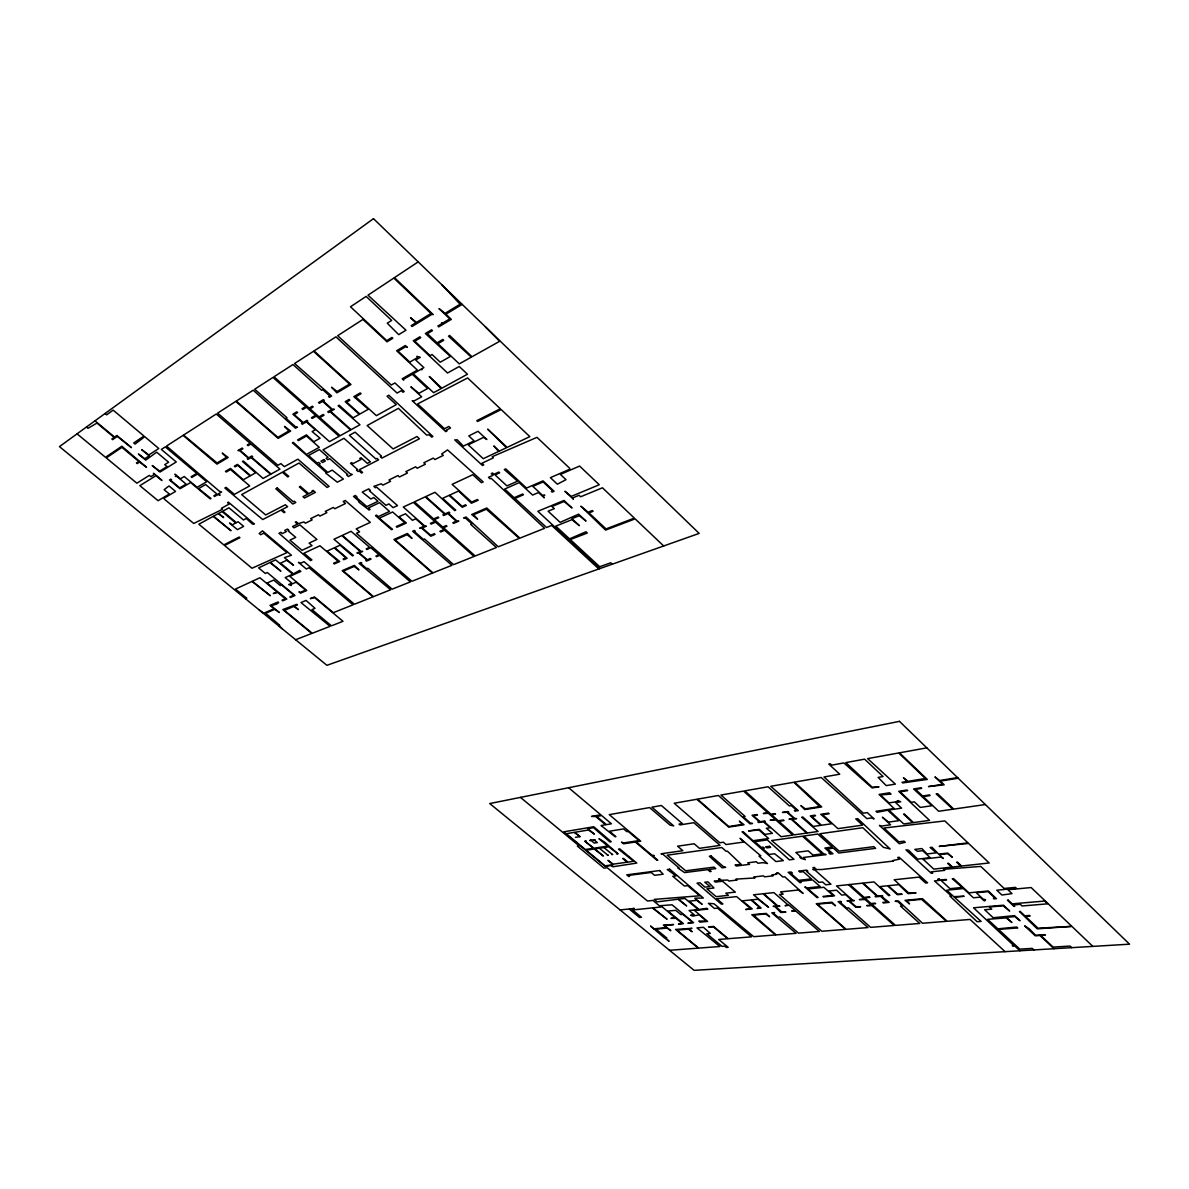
<?xml version="1.0" encoding="UTF-8"?>
<svg xmlns="http://www.w3.org/2000/svg" width="1189" height="1189" viewBox="0 0 1189 1189"><rect width="100%" height="100%" fill="white"/><g stroke="black" fill="none" stroke-linecap="round" stroke-linejoin="round"><path stroke-width="1.5" d="M418.201 261.877L394.451 277.632L433.197 314.595L431.86 314.372L412.078 326.485L411.186 325.652L415.868 322.769L410.517 317.716L416.507 322.382L430.968 313.51L393.812 278.063L367.995 295.184L405.984 330.215L398.716 334.659L387.257 323.185L391.657 320.421L366.123 296.418L350.487 306.777L386.767 340.619L391.88 337.483L392.756 338.3L387.034 341.823L362.987 319.395L337.691 335.699L391.285 385.028L394.897 382.962L404.201 391.538L402.982 392.221L401.302 390.661L397.081 393.054L335.937 336.829L314.045 350.948L350.963 384.523L336.888 392.875L331.582 387.257L337.156 391.463L349.551 384.092L313.48 351.305L294.59 363.492L331.627 396.011L329.427 397.319L328.595 396.561L329.695 395.907L322.754 389.665L321.669 390.334L292.984 364.533L274.005 376.764L309.199 408.109L312.38 406.222L313.212 406.95L310.017 408.853L319.053 416.893L323.185 414.471L324.017 415.214L319.871 417.621L340.188 435.724L350.532 429.987L330.081 411.676L328.595 412.538L327.778 411.81L331.716 409.521L322.605 401.362L319.365 403.294L318.548 402.551L323.408 399.653L324.24 400.396L323.155 401.035L332.251 409.194L334.302 409.224L330.631 411.364L351.082 429.69L359.955 424.77L338.152 405.776L339.118 405.211L353.133 417.829L359.286 414.352L345.226 401.659L349.001 399.459L349.834 400.203L346.608 402.075L359.851 414.04L368.367 409.239L353.802 396.665L360.208 392.935L361.055 393.693L355.63 396.844L376.378 415.66L396.249 404.646L387.049 396.219L388.833 395.209L432.93 436.497L431.726 437.121L429.274 434.877L426.643 435.055L398.404 408.347L367.148 425.543L393.098 448.937L417.012 436.541L419.449 438.771L381.937 458.107L380.346 456.665L381.461 456.1L355.095 432.172L349.403 435.308L375.887 458.969L377.002 458.404L378.592 459.831L359.45 469.685L362.6 472.479L361.53 473.029L359.167 470.933L358.097 471.483L356.522 470.101L357.592 469.551L350.487 463.264L351.691 462.625L352.88 463.68L360.98 459.444L359.777 458.374L361.01 457.735L367.356 463.383L370.373 461.822L343.963 438.295L322.992 449.843L349.863 473.534L352.226 474.5L348.362 476.492L346.802 475.11L347.753 474.619L329.65 458.672L327.688 459.727L326.113 458.33L328.06 457.275L319.321 449.576L308.531 455.536L317.225 463.145L318.622 462.387L320.198 463.769L318.786 464.527L327.807 472.419L332.207 470.116L343.383 479.063L337.304 482.184L325.623 473.029L326.395 472.627L292.42 442.873L293.311 442.367L306.45 454.436L319.276 447.317L306.465 436.006L298.409 440.614L297.607 439.915L306.435 434.862L313.807 441.743L320.064 438.221L312.142 431.592L315.278 429.794L306.346 421.887L302.318 424.25L301.516 423.522L302.675 422.838L292.895 414.188L296.774 411.87L297.592 412.598L294.233 414.604L303.195 422.541L306.97 420.326L307.788 421.055L306.866 421.59L329.502 441.639L339.118 436.318L316.348 416.046L312.246 418.439L311.429 417.725L315.531 415.318L306.494 407.277L302.809 409.477L301.991 408.748L305.662 406.549L272.965 377.433L254.684 389.219L286.995 417.725L285.984 418.335L295.719 426.91L297.428 427.104L295.511 428.233L253.183 390.185L236.299 401.079L277.854 437.374L288.853 430.938L284.513 426.39L290.666 431.057L278.152 438.369L235.808 401.377L217.617 413.118L277.899 465.271L280.857 463.621L284.364 466.668L297.889 459.177L329.1 486.405L327.064 487.445L299.034 463.026L283.309 471.676L288.749 476.373L287.768 476.908L282.343 472.211L241.649 494.594L265.682 514.956L285.36 504.76L287.634 506.707L281.986 509.605L284.988 512.177L284.052 512.652L281.05 510.096L262.71 519.548L224.855 488.01L226.073 487.327L234.396 494.371L249.675 485.9L230.488 469.551L226.222 472.018L225.449 471.364L230.503 468.436L243.24 479.776L250.106 475.912L237.741 465.33L235.125 466.861L234.337 466.192L237.414 464.409L250.567 475.645L255.665 472.776L242.467 461.466L243.269 460.99L263.081 478.468L270.616 474.292L251.147 457.542L247.996 459.37L247.223 458.701L248.263 458.092L239.643 450.676L237.919 450.542L242.11 448.06L242.898 448.729L240.104 450.393L248.724 457.824L251.89 455.982L252.677 456.65L251.622 457.26L271.092 474.025L279.95 469.12L250.894 443.987L248.055 445.667L247.267 444.983L250.091 443.304L216.235 414.01L183.552 435.085L217.082 462.952L226.49 457.349L222.254 453.083L228.169 457.483L216.963 464.141L183.106 435.367L166.519 446.053L219.296 491.161L221.57 492.008L218.419 493.777L220.114 495.204L217.929 494.579L214.585 496.452L213.842 495.828L216.963 494.074L205.623 484.532L198.608 488.605L210.958 498.503L210.215 498.919L190.626 482.511L180.044 488.768L169.492 479.955L170.815 479.152L171.573 479.791L170.651 480.341L179.702 487.891L186.108 484.101L177.012 476.492L175.333 476.417L176.254 475.853L174.961 474.173L180.475 478.781L184.221 476.521L197.092 487.327L206.678 481.753L197.523 474.039L191.905 477.398L191.132 476.759L196.765 473.4L165.271 446.871L161.332 449.412L176.254 461.956L160.01 472.048L152.192 465.538L159.653 471.171L167.025 466.578L164.736 464.646L168.6 462.224L156.651 452.192L145.697 460.113L138.4 454.02L144.761 458.731L149.175 455.877L141.64 449.591L148.803 454.971L158.791 448.506L144.761 436.705L135.056 444.077L133.703 442.947L143.973 436.051L113.148 410.131L106.638 414.842L105.048 413.519M441.714 284.602L460.098 304.206L445.058 313.346L438.994 308.59L449.739 318.89L442.338 323.334L441.669 322.695L441.669 323.735L437.849 326.039L438.726 326.886L451.315 319.351L445.949 314.193L462.164 304.384M485.484 326.916L499.633 341.302L471.988 356.759L449.635 335.461L448.461 336.145L471.32 357.146L459.266 363.879L437.938 343.666L443.705 340.292L442.813 339.46L437.062 342.833L427.386 333.678L432.454 330.631L431.562 329.799L425.35 333.529L450.378 356.447L440.242 362.214L432.083 354.53L430.15 355.66L414.798 341.213L420.728 337.661L419.851 336.829L413.282 340.767L447.554 373.004L459.251 366.48L467.44 374.223L441.832 388.223L429.274 376.497L441.193 388.58L433.569 392.682L413.207 373.747L420.713 369.452L421.991 369.69L421.352 369.095L423.879 367.639L415.689 359.985L420.267 357.309L416.893 356.314L417.339 357.696L409.804 362.11L398.107 351.201L405.612 346.712L407.322 347.351L405.36 345.523L396.621 350.755L417.354 370.091L402.179 378.786L403.68 380.168L403.651 379.217L412.271 374.282L427.594 388.521L418.9 393.336L410.889 386.841L421.649 396.799L414.277 400.842L412.226 400.738L445.741 431.622L446.975 430.983L446.157 430.225L450.512 428.01L448.862 426.479L444.508 428.709L417.636 403.933L467.619 377.953L500.331 408.763L476.819 420.668L477.636 421.441L501.163 409.551L529.833 436.631L507.153 447.376L487.668 429.17L506.499 447.688L499.306 451.092L493.807 445.979L498.652 451.404L483.254 458.701L468.273 444.864L483.566 437.359L486.866 439.514L478.037 431.31L468.778 435.917L474.099 440.837L463.383 446.113L457.26 439.811L454.733 439.915L482.496 465.493L483.76 464.899L481.946 463.234L493.376 457.854L492.172 456.739L536.982 437.344L569.576 468.184L569.947 469.135L550.388 477.651L557.373 484.205L565.994 479.687L560.391 474.411L579.593 466.058L599.256 484.755L571.314 496.363L564.909 491.265L573.395 499.231L572.89 497.834L579.073 495.278L580.648 496.764L602.451 487.787L634.346 518.107L606.018 528.912L588.956 512.905L593.103 511.27L592.315 510.527L588.183 512.177L580.856 506.217L605.573 530.101L635.119 518.85L663.67 545.974M245.633 598.855L246.822 598.335L235.467 589.045L251.934 581.451L270.379 595.734L252.35 581.258L259.93 577.765L277.052 591.914L273.307 593.564L277.75 592.494L285.36 598.81L282.031 600.237L282.714 600.817L286.817 599.048L267.02 583.071L273.678 580.054L280.277 585.538L281.57 584.958L293.861 595.154L289.819 596.893L290.502 597.473L294.991 595.54L267.302 572.548L265.31 573.47L258.608 567.881L269.903 562.56L280.842 571.121L270.334 562.352L275.61 559.87L292.732 574.183L285.182 577.586L291.87 583.16L288.674 584.572L291.246 585.449L290.8 584.527L296.135 582.179L305.603 590.086L300.252 592.404L298.944 591.854L300.505 593.162L306.762 590.487L289.863 576.383L300.862 571.433L299.613 570.393L293.401 573.886L280.574 563.155L286.831 560.242L293.549 565.295L284.394 557.611L291.439 555.263L262.457 530.859L259.202 533.489L260.659 534.723L263.78 533.162L286.921 552.647L251.994 568.238L224.543 545.498L239.91 537.681L239.182 537.071L223.814 544.904L198.831 524.2L213.173 516.398L231.023 530.71L213.604 516.16L218.256 513.633L223.666 517.572L218.672 513.41L222.09 511.552L235.764 522.997L232.316 524.81L229.492 523.041L237.384 529.64L243.656 526.385L238.142 521.748L236.388 522.67L222.715 511.211L228.972 507.792L243.448 519.965L246.316 518.463L252.41 524.052L254.372 524.037L228.377 502.159L227.515 502.635L229.195 504.062L221.436 508.312L222.551 509.234L193.733 523.472L164.305 499.127L164.112 498.191L175.556 491.414L168.987 485.959L164.127 489.69L169.358 494.029L158.092 500.703L139.856 485.662L155.952 475.689C172.955 489.675 148.149 468.169 154.436 474.426L150.84 476.655L149.338 475.392L136.869 483.195L106.267 457.928L121.917 447.361L138.816 461.436L136.453 462.967L137.225 463.591L139.589 462.075L146.47 467.218L121.828 446.261L105.494 457.304L77.062 433.836M259.291 610.031L263.735 613.197L274.139 608.768L270.037 605.394L277.973 601.991L278.657 602.555L276.725 604.027L271.151 605.781L279.341 612.513L274.822 609.333L265.652 613.227L279.757 625.28L278.925 625.622L282.254 628.803M295.615 639.727L311.786 633.44L282.819 609.571L296.804 604.324L297.488 604.889L294.337 606.227L298.454 609.63L293.891 606.405L284.439 610.373L312.231 633.276L330.081 626.335L300.966 602.57L306.049 600.43L315.055 608.337L311.934 609.615L331.434 625.815L342.997 621.312L314.684 597.681L310.284 598.647L314.446 596.908L333.321 612.677L353.059 604.8L309.081 567.748L306.331 568.981L298.454 562.352L300.802 563.14L304.012 561.669L354.471 604.235L373.004 596.819L342.224 570.661L354.381 565.384L358.944 569.917L354.114 566.44L343.428 571.062L373.495 596.625L390.631 589.789L359.063 563.363L361.04 562.501L361.768 563.125L360.772 563.556L366.792 568.699L367.787 568.283L392.147 589.179L410.368 581.897L379.692 555.367L376.631 556.69L375.887 556.066L378.964 554.728L370.864 547.743L366.925 549.481L366.197 548.842L369.63 547.326L351.082 531.305L342.328 535.377L360.772 551.25L362.645 551.384L359.256 552.885L367.282 559.796L370.314 558.488L371.042 559.112L366.509 561.074L365.781 560.45L366.792 560.004L358.751 553.108L356.893 552.974L360.267 551.473L341.838 535.6L333.96 539.271L353.415 555.471L352.538 555.858L340.099 545.171L334.718 547.639L347.129 558.25L343.844 559.707L343.116 559.083L345.925 557.834L334.243 547.861L327.005 551.161L339.712 561.535L334.317 563.928L333.589 563.304L338.152 561.282L319.945 545.781L303.968 553.212L311.919 559.93L310.522 560.569L278.954 533.281L280.901 532.315L282.373 533.564L286.281 531.646L284.795 530.398L287.456 529.075L288.927 530.339L288.006 530.784L295.734 537.354L289.953 540.133L301.991 550.314L312.038 545.617L309.11 543.12L316.943 539.434L299.925 524.914L294.055 527.812L292.568 526.549L297.503 524.111L295.258 522.209L296.21 521.733L298.439 523.65L303.953 521.956L305.41 523.205L312.142 519.905L310.656 518.627L318.444 514.792L319.915 516.071L326.826 512.682L325.325 511.389L333.321 507.45L334.808 508.743L345.479 503.497L343.205 501.505L345.256 500.495L370.314 522.357L356.21 528.927L359.568 531.84L356.462 533.267L411.944 581.272L432.41 573.098L393.931 539.494L407.47 533.519L412.033 538.424L406.995 534.723L395.209 539.91L432.945 572.875L451.909 565.31L412.642 531.245L414.411 530.457L415.169 531.126L414.352 531.483L423.358 539.42L424.458 538.944L453.589 564.641L474.069 556.452L444.641 530.264L440.658 531.973L439.9 531.305L443.883 529.595L435.531 522.164L431.146 524.081L430.388 523.413L434.773 521.481L413.311 502.382L403.294 507.034L424.651 525.939L426.375 526.192L422.348 527.961L430.641 535.303L434.267 533.727L435.025 534.396L430.834 536.209L421.783 528.213L419.643 528.154L424.087 526.192L415.734 518.79L412.42 520.292L405.464 513.767L398.895 516.769L406.385 523.011L397.037 527.217L396.279 526.564L404.81 522.714L392.638 511.983L379.246 518.211L392.474 529.268L391.538 529.685L375.501 515.64L376.556 515.134L378.265 516.635L389.487 511.404L379.544 502.635L368.367 507.971L370.091 509.472L369.036 509.977L358.885 502.159L359.673 501.773L353.534 496.393L355.392 495.486L356.923 496.824L356.12 497.225L366.851 506.633L377.998 501.282L373.777 497.552L370.834 498.979L362.229 492.097L368.724 488.887L370.284 490.254L369.348 490.715L385.92 505.325L388.892 503.913L393.113 507.644L397.483 505.593L376.616 487.133L375.397 487.728L373.836 486.36L381.297 483.774L382.843 485.142L390.557 481.352L388.996 479.955L397.929 475.555L399.489 476.952L407.426 473.044L405.85 471.632L415.63 466.816L417.205 468.243L425.38 464.215L423.804 462.774L433.272 458.107L434.862 459.548L443.289 455.417L441.684 453.945L447.554 449.903L483.21 481.931L481.5 482.719L472.791 474.723L452.117 484.339L471.676 502.07L477.428 499.514L478.216 500.227L471.394 503.244L458.582 491.012L449.665 495.1L462.09 506.321L465.508 504.805L466.281 505.503L462.268 507.272L449.07 495.367L442.605 498.325L455.759 510.155L454.733 510.616L435.011 492.291L425.781 496.571L445.087 513.856L448.996 512.117L449.769 512.816L448.461 513.395L456.888 520.945L458.82 521.124L453.574 523.398L452.816 522.714L456.294 521.198L447.881 513.648L443.675 515.506L442.917 514.822L444.508 514.109L425.216 496.839L414.441 501.847L433.628 518.939L438.042 516.977L438.8 517.661L434.386 519.623L442.754 527.069L446.187 525.583L446.945 526.266L443.512 527.753L475.214 555.991L496.422 547.52L470.74 524.423L471.929 523.918L465.583 518.196L463.636 518.018L465.999 516.992L498.236 546.806L519.296 538.394L486.316 509.219L473.608 514.718L477.621 519.147L471.647 514.54L486.762 507.985L519.92 538.141L544.607 528.288L491.206 478.305L490.091 478.795L488.501 477.339L493.078 475.243L491.295 473.594L492.558 473.014L493.94 474.292L498.845 472.048L499.633 472.791L495.025 474.901L506.93 485.885L517.542 481.173L504.299 469.551L505.786 468.867L526.489 488.07L543.001 480.876L554.104 491.265L552.142 492.097L551.354 491.354L552.647 490.804L543.12 481.917L532.85 486.375L542.333 495.189L544.815 495.204L543.12 495.932L544.22 497.849L538.513 492.543L532.613 495.07L519.147 482.645L504.701 489.036L514.124 497.715L522.64 494.044L523.413 494.773L514.956 498.429L546.539 527.5L551.681 525.449L598.825 568.951M926.826 747.851L899.493 752.83L927.286 779.434L902.674 782.927L902.035 782.317L907.281 781.455L903.417 777.799L908.054 781.322L925.369 778.483L898.691 752.964L867.658 758.612L895.362 784.116L886.206 785.617L878.136 777.398L883.07 776.551L864.626 759.162L845.869 762.58L872.206 787.207L879.028 786.791L872.102 787.935L843.863 762.937L831.706 765.151L830.249 763.799L828.792 764.066L839.716 774.202L824.022 776.967L863.273 813.187L867.257 812.592L874.078 818.894L871.388 817.958L866.87 818.626L821.168 777.472L794.534 782.139L821.718 806.915L804.715 809.575L800.881 805.577L805.28 808.832L819.711 806.558L793.836 782.258L770.769 786.301L798.28 810.586L795.084 811.091L794.46 810.541L796.481 810.214L791.339 805.592L789.333 805.904L768.094 786.776L744.804 790.863L770.977 814.227L774.901 813.618L775.51 814.168L771.602 814.777L778.319 820.782L783.402 820.009L784.012 820.559L778.929 821.331L794.103 834.871L806.662 833.088L791.443 819.429L789.006 819.162L793.821 818.418L787.059 812.355L782.466 812.429L788.114 811.537L788.723 812.087L787.727 812.25L794.49 818.329L796.6 818.641L792.112 819.325L807.331 832.999L818.077 831.468L801.683 817.229L802.872 817.051L813.276 826.429L820.737 825.344L810.304 815.907L814.911 815.208L815.535 815.773L811.611 816.367L821.421 825.24L831.72 823.739L820.752 814.316L828.54 813.127L829.149 813.692L822.58 814.688L837.918 828.644L862.545 825.151L855.768 818.924L857.73 818.641L890.16 849.005L883.442 847.326L862.857 827.707L819.83 833.757L839.107 851.116L873.796 846.672L875.609 848.322L838.691 853.018L833.474 848.143L827.41 848.931L832.954 853.747L830.085 854.103L828.896 853.033L830.249 852.87L824.869 848.039L832.27 847.058L817.809 834.039L803.764 836.001L823.561 853.717L826.073 854.609L803.051 857.537L805.414 859.632L801.089 858.384L799.915 857.343L801.163 857.18L795.842 852.454L808.208 850.834L812.964 855.069L822.223 853.88L802.441 836.194L771.646 840.519L794.014 859.275L789.347 859.87L767.277 839.91L754.718 841.678L761.257 847.43L763.16 847.163L764.334 848.203L762.446 848.47L769.238 854.445L774.574 853.732L783.328 860.628L775.927 861.564L742.099 831.884L743.184 831.72L752.905 840.727L768.614 838.498L758.998 829.996L748.49 830.933L759.34 829.327L764.75 834.425L772.404 833.311L766.34 828.287L770.19 827.707L763.516 821.777L758.552 822.535L757.958 822L759.385 821.777L752.072 815.297L756.858 814.539L757.482 815.089L753.321 815.743L760.024 821.688L764.676 820.975L765.285 821.51L764.155 821.688L781.099 836.714L792.795 835.064L775.793 819.905L770.16 820.128L775.183 819.355L768.451 813.35L763.308 813.514L767.841 812.8L743.511 791.086L720.935 795.055L745.102 816.412L743.199 816.709L750.497 823.145L752.533 823.472L750.006 823.858L718.424 795.486L697.497 799.157L728.723 826.504L742.337 824.408L739.335 821.109L744.032 824.765L728.708 827.113L696.888 799.261L674.193 803.244L719.746 842.748L723.402 842.228L726.063 844.532L743.63 842.05L740.063 838.304L760.826 855.842L758.968 856.095L767.47 863.511L762.922 862.634L758.017 863.259L756.263 861.728L747.747 862.828L749.486 864.344L736.288 866.023L735.129 865.012L741.104 864.254L727.386 851.175L726.197 851.339L721.782 847.519L667.237 855.188L685.637 870.779L714.009 867.138L715.748 868.624L708.822 869.501L711.126 871.463L709.982 871.611L707.678 869.649L684.567 872.592L677.998 868.133L679.142 867.985L663.031 854.356L661.025 853.776L682.828 850.685L677.581 846.196L694.168 843.774L699.459 848.322L720.029 845.394L693.811 822.699L679.974 824.913L679.068 824.14L682.367 823.605L661.366 805.503L651.899 807.168L673.717 825.909L670.046 825.107L649.61 807.569L609.273 814.643L640.722 841.188L636.115 841.901L651.765 855.099L654.232 855.604L652.627 855.827L657.814 860.197L656.997 860.301L635.312 842.02L623.541 843.818L621.505 842.124L623.467 842.971L639.028 840.578L628.193 831.423L626.841 831.646L623.601 828.911L609.467 831.215L615.902 836.625L615.099 836.744L601.991 826.266L601.099 825.523L605.587 824.78L595.838 816.575L591.528 816.427L599.702 814.985L600.594 815.743L596.625 816.442L606.375 824.646L611.428 823.784L568.624 787.727M579.459 836.699L575.476 837.353M957.546 777.606L939.637 780.489L934.97 776.907L942.684 784.324L928.505 786.583L944.14 784.814L940.276 781.114L958.185 778.23M585.449 841.173L586.326 841.143L585.568 841.277M590.918 840.311L589.759 840.489L591.037 840.4M593.995 839.82L595.109 839.746L594.099 839.91M608.292 855.173L607.445 855.292M617.136 853.88L616.452 853.97M985.354 804.537L953.697 809.1L937.556 793.687L936.174 793.895L952.894 809.204L938.671 811.255L923.229 796.6L930.08 795.545L929.456 794.936L922.59 795.991L915.589 789.347L921.653 788.381L921.014 787.772L913.583 788.961L931.923 805.711L920.271 807.42L914.356 801.847L911.279 802.307L900.132 791.8L907.638 790.611L906.999 790.016L898.735 791.324L929.53 820.365L913.509 822.595L904.353 814.004L903.595 814.123L912.751 822.699L903.744 823.947L888.837 810.051L901.589 808.148L895.614 802.56L900.727 801.772L897.992 800.643L897.234 800.762L898.022 801.505L888.971 802.887L880.455 794.921L891.037 794.118L889.61 792.781L879.087 794.445L894.187 808.565L876.011 811.284L877.11 812.295L887.722 810.214L898.914 820.648L888.54 822.119L882.387 817.2L890.576 824.794L881.792 826.028L879.414 825.374L899.27 843.729L905.275 842.317L904.056 841.188L898.914 841.857L883.947 828.02L944.824 820.93L989.189 862.976L961.604 866.023L957.413 862.084L956.655 862.174L960.846 866.097L952.478 867.034L948.436 863.259L947.692 863.348L951.72 867.108L933.766 869.1L923.021 859.142L940.93 857.046L943.338 858.503L939.28 854.698L947.618 853.717L952.3 857.299L947.767 853.063L938.671 854.133L932.013 847.281L930.095 847.519L936.412 852.825L927.034 853.94L921.861 848.545L914.817 849.407L917.477 851.309L922.679 850.67L930.199 857.67L917.626 859.142L908.559 850.18L905.929 849.867L931.21 873.216L932.681 873.053L931.344 871.819L944.705 870.363L943.516 869.263L980.791 866.424L1004.14 888.451L1015.376 887.38L1016.372 888.332L996.768 890.189L1001.896 895.02L1012.002 893.623L1007.886 889.744L1031.145 887.544L1092.854 946.399M620.078 909.927L634.317 908.426L629.516 909.303L639.489 917.462L641.495 917.269L632.593 909.971L652.33 907.906L667.074 919.231L652.85 907.846L662.154 906.865L675.486 917.923L670.938 918.354L676.036 918.369L681.981 923.288L678.473 924.121L683.437 923.66L667.861 911.116L675.738 910.313L680.866 914.564L682.976 914.356L692.533 922.307L687.911 923.244L693.603 922.709L672.067 904.799L659.375 905.78L652.924 900.415L647.485 901.024L607.222 867.732L604.057 868.163L577.364 846.122L579.117 845.855L520.455 797.388M669.541 950.293L698.24 948.138L675.545 929.426L691.998 928.327L688.981 929.085L692.191 931.76L688.446 929.129L677.002 930.155L698.76 948.094L719.88 946.518L697.022 927.881L703.427 927.316L710.294 933.41L706.816 933.707L722.02 946.355L724.74 946.162L726.301 947.455L728.144 947.321L718.706 939.459L727.683 938.745L713.534 926.93L708.54 926.87L713.549 926.424L728.233 938.701L751.507 936.858L717.487 908.143L714.426 908.455L708.347 903.313L714.009 903.774L753.752 936.679L775.51 934.94L751.79 914.742L766.177 913.39L769.625 916.749L765.716 913.955L753.484 915.099L776.09 934.896L796.08 933.306L771.78 912.855L774.589 912.587L773.37 913.241L777.978 917.195L779.761 917.031L798.473 933.112L819.37 931.448L795.902 911.131L791.696 910.982L795.337 910.64L789.169 905.29L785.067 905.691L787.995 904.874L773.861 892.627L763.635 893.712L777.74 905.869L779.939 906.196L775.6 906.627L781.753 911.918L785.914 912.067L780.816 912.543L775.005 906.687L773.103 906.33L777.13 905.929L763.041 893.786L753.544 894.797L768.599 907.311L758.032 899.211L751.567 899.88L761.079 908.039L757.14 908.426L759.934 907.623L750.987 899.954L742.263 900.846L752.191 908.916L745.681 909.54L750.616 908.53L736.63 896.61L716.714 898.735L722.838 903.922L721.277 904.086L697.051 883.159L699.979 882.803L704.928 887.128L709.996 886.548L704.765 882.238L707.975 881.866L713.95 888.005L706.905 888.807L716.164 896.655L728.352 895.332L725.825 893.177L735.307 892.136L722.555 881.242L715.362 882.089L714.232 881.123L720.266 880.395L718.557 878.939L719.717 878.805L721.426 880.261L727.772 880.068L728.902 881.034L737.076 880.068L735.946 879.102L754.896 877.972L753.752 876.992L763.427 875.847L764.572 876.843L773.132 875.832L771.988 874.836L776.313 874.316L775.733 873.811L777.591 873.588L776.714 872.83L777.948 872.681L782.882 876.992L784.74 876.769L803.08 893.429L798.458 889.996L780.608 891.899L783.165 894.128L779.449 894.514L821.822 931.255L845.557 929.367L816.278 903.744L831.988 902.228L835.481 905.765L831.438 902.837L817.467 904.175L846.182 929.308L868.044 927.569L838.111 901.634L840.861 901.366L841.426 901.871L839.806 902.02L846.627 908.039L848.574 907.861L870.645 927.361L894.173 925.488L871.968 905.691L866.736 905.617L871.403 905.186L865.116 899.568L859.379 899.568L864.537 899.062L848.396 884.661M611.607 865.473L605.127 866.365L565.726 833.801L574.242 832.374L580.098 836.744L574.733 832.3L588.496 829.996L594.366 834.128L587.812 828.644L593.504 827.693L609.883 841.901L611.191 841.708L593.787 826.756L563.779 831.824L566.098 833.742M611.324 865.592L612.781 866.781L636.769 863.095L619.855 848.946L618.548 849.154L633.692 861.297L627.911 862.099L623.497 858.413L622.709 858.532L627.123 862.218L613.167 864.165L607.965 860.346L613.212 864.7L605.067 865.83L586.192 850.239L594.277 849.005L603.358 856.035L594.782 848.916L608.664 846.806L618.057 853.88L604.324 841.916L599.122 838.854L607.787 846.092L593.935 848.203L584.795 841.128L593.415 848.292L585.345 849.526L566.217 833.712M599.375 848.218L607.802 855.129M86.47 427L88.045 428.293L96.978 423.061L114.174 437.389L111.84 438.994L112.628 439.633L117.28 436.422L131.459 447.644L116.894 435.501L114.56 437.121L95.001 420.817M612.707 854.415L611.889 854.638M603.908 847.534L612.365 854.46M849.734 884.512L864.15 897.398L869.352 896.892L869.917 897.398L864.73 897.903L871.032 903.536L875.059 903.15L875.624 903.67L871.596 904.041L895.51 925.384L919.751 923.452L900.459 906.063L902.54 905.884L897.769 901.589L895.139 901.262L898.408 900.95L922.53 923.244L946.489 921.326L921.594 899.36L906.806 900.742L909.555 903.922L905.007 900.341L922.441 898.691L947.202 921.267L970.061 919.454L1005.091 951.661M599.88 568.58L537.829 511.3L563.958 500.465L571.998 507.985L564.076 501.49L551.978 506.484L554.312 508.654L548.114 511.211L560.123 522.343L578.627 514.168L585.999 521.064L579.296 515.714L571.879 518.672L579.415 525.687L571.983 519.667L555.753 526.118L569.531 538.855L585.954 531.78L587.307 533.029L570.289 539.553L599.717 566.737L610.804 562.783L612.305 564.181M1019.969 950.769L1014.722 945.924L1012.27 945.701L1013.801 945.597L973.509 907.787L1003.427 905.201L1009.654 911.027L1003.248 905.81L989.411 906.999L991.73 909.154L984.626 909.748L993.231 917.745L1014.559 915.619L1019.999 920.717L1014.782 916.615L1006.34 917.284L1011.913 922.501L1006.147 917.893L987.628 919.35L997.868 928.832L1016.758 927.019L1017.754 927.955L998.433 929.352L1019.79 949.134L1032.29 948.376L1033.969 949.937M1054.034 948.733L1039.959 935.52L1035.307 935.832L1024.65 925.859L1029.288 928.832L1035.515 935.253L1044.863 934.613L1045.428 935.149L1040.747 935.475L1053.127 947.098L1070.07 946.072L1071.75 947.663M373.48 218.657L59.45 446.618L326.916 665.32L699.162 533.4L373.48 218.657M323.78 459.593L320.941 461.139L322.516 462.521L325.355 460.99L323.78 459.593M277.245 487.995L275.818 488.753L292.851 504.017L295.808 502.486L294.292 501.178L293.237 501.728L277.245 487.995M300.327 486.39L299.346 486.91L307.788 494.208L302.987 496.675L304.518 497.998L315.382 492.395L313.079 490.403L312.083 490.908L312.856 491.577L308.768 493.688L300.327 486.39M899.464 721.351L489.734 803.556L694.108 970.343L1129.55 944.185L899.464 721.351M593.846 839.702L590.77 840.177L594.232 843.06L597.309 842.585L593.846 839.702M599.271 838.973L599.375 839.077M769.417 846.315L765.657 846.821L766.846 847.861L770.606 847.356L769.417 846.315M711.141 856.035L709.387 856.273L722.139 867.807L725.647 867.361L723.328 866.528L711.141 856.035M659.672 870.541L626.752 874.836L628.713 876.456L629.486 876.367L628.357 875.431L651.171 872.473L654.559 875.312L663.15 874.212L659.672 870.541M669.749 869.218L667.267 869.545L676.08 875.862L672.781 876.278L684.344 886.013L687.673 885.627L699.712 895.778L654.262 899.389L657.235 901.856L677.998 899.226L686.677 905.973L678.533 899.166L684.983 898.453L698.24 909.57L689.07 910.492L694.272 914.831L690.646 915.188L692.815 916.11L699.132 914.861L706.489 921.029L698.805 921.103L700.024 922.129L707.574 921.43L694.465 910.462L707.812 909.124L706.846 908.307L699.058 909.481L689.13 901.158L696.754 900.341L702.149 904.353L694.792 898.185L703.338 898.052L669.749 869.218M967.37 842.927L939.206 846.405L967.98 843.506L967.37 842.927M814.242 867.465L812.949 867.628L814.703 869.189L812.786 869.412L815.223 870.303L830.933 884.23L825.746 884.794L822.55 881.97L818.998 882.372L806.514 871.329L807.821 871.165L806.662 870.14L798.74 871.076L799.9 872.102L803.303 871.7L811.448 878.894L798.726 880.321L790.611 873.202L792.29 873.008L791.131 871.983L788.188 872.325L799.915 882.624L801.178 882.476L799.885 881.346L812.607 879.919L820.113 886.548L807.376 887.915L804.819 886.92L816.977 897.591L818.077 897.472L807.881 888.986L823.843 887.276L833.028 895.406L822.922 896.432L823.487 896.922L834.574 895.807L828.807 891.022L836.595 890.219L841.723 895.094L845.661 894.693L851.963 900.281L847.044 900.757L848.916 901.143L855.753 907.192L860.687 906.731L855.842 906.627L849.57 901.069L854.341 900.608L852.617 900.222L836.521 885.924L862.471 883.159L876.947 896.134L875.089 896.328L875.654 896.833L880.588 896.357L886.905 902.035L882.818 902.421L883.397 902.941L889.194 902.392L881.272 896.298L882.803 896.134L882.223 895.629L877.631 896.075L863.155 883.085L874.049 881.926L888.629 895.57L889.833 895.451L879.979 886.578L887.574 885.79L897.442 894.708L902.139 894.247L897.561 894.113L888.272 885.716L898.735 884.631L908.114 893.667L916.065 892.894L908.753 893.013L894.173 879.771L919.127 877.096L925.607 883.041L927.598 882.833L899.181 857.284L897.74 857.462L899.523 859.112L892.954 860.509L893.548 861.044L821.748 869.531L816.59 869.545L814.242 867.465M939.191 879.072L937.705 879.221L939.042 880.455L934.45 880.93L951.378 895.971L949.907 896.12L977.12 921.713L981.118 921.401L954.306 897.175L964.13 896.268L953.727 896.64L946.726 890.189L963.462 888.555L973.39 897.784L980.182 897.16L984.106 900.816L984.864 900.757L983.853 899.805L985.562 899.642L983.273 899.256L976.258 892.731L988.089 891.616L995.104 898.185L993.38 898.349L993.959 898.884L996.456 898.661L988.267 890.992L968.886 892.835L953.608 878.626L952.3 878.775L962.287 887.47L949.981 888.673L941.183 880.529L946.548 879.979L945.954 879.429L940.217 880.023L939.191 879.072M650.695 926.186L664.8 938.195L666.821 938.017L655.942 929.114L667.103 928.104L670.819 930.69L664.398 925.414L673.539 924.566L663.358 925.012L666.568 927.658L653.891 928.802L650.695 926.186M1008.213 900.162L1007.44 900.236L1013.979 906.375L1014.767 906.315L1013.31 904.948L1020.34 904.339L1022.094 905.988L1047.568 903.833L1044.641 901.054L1012.151 903.848L1008.213 900.162M665.825 938.582L668.887 941.094L665.825 938.582M1020.266 911.487L1019.478 911.547L1037.239 928.847L1071.244 926.409L1038.042 928.208L1025.453 916.362L1030.15 915.991L1029.57 915.456L1024.873 915.827L1020.266 911.487"/></g></svg>
